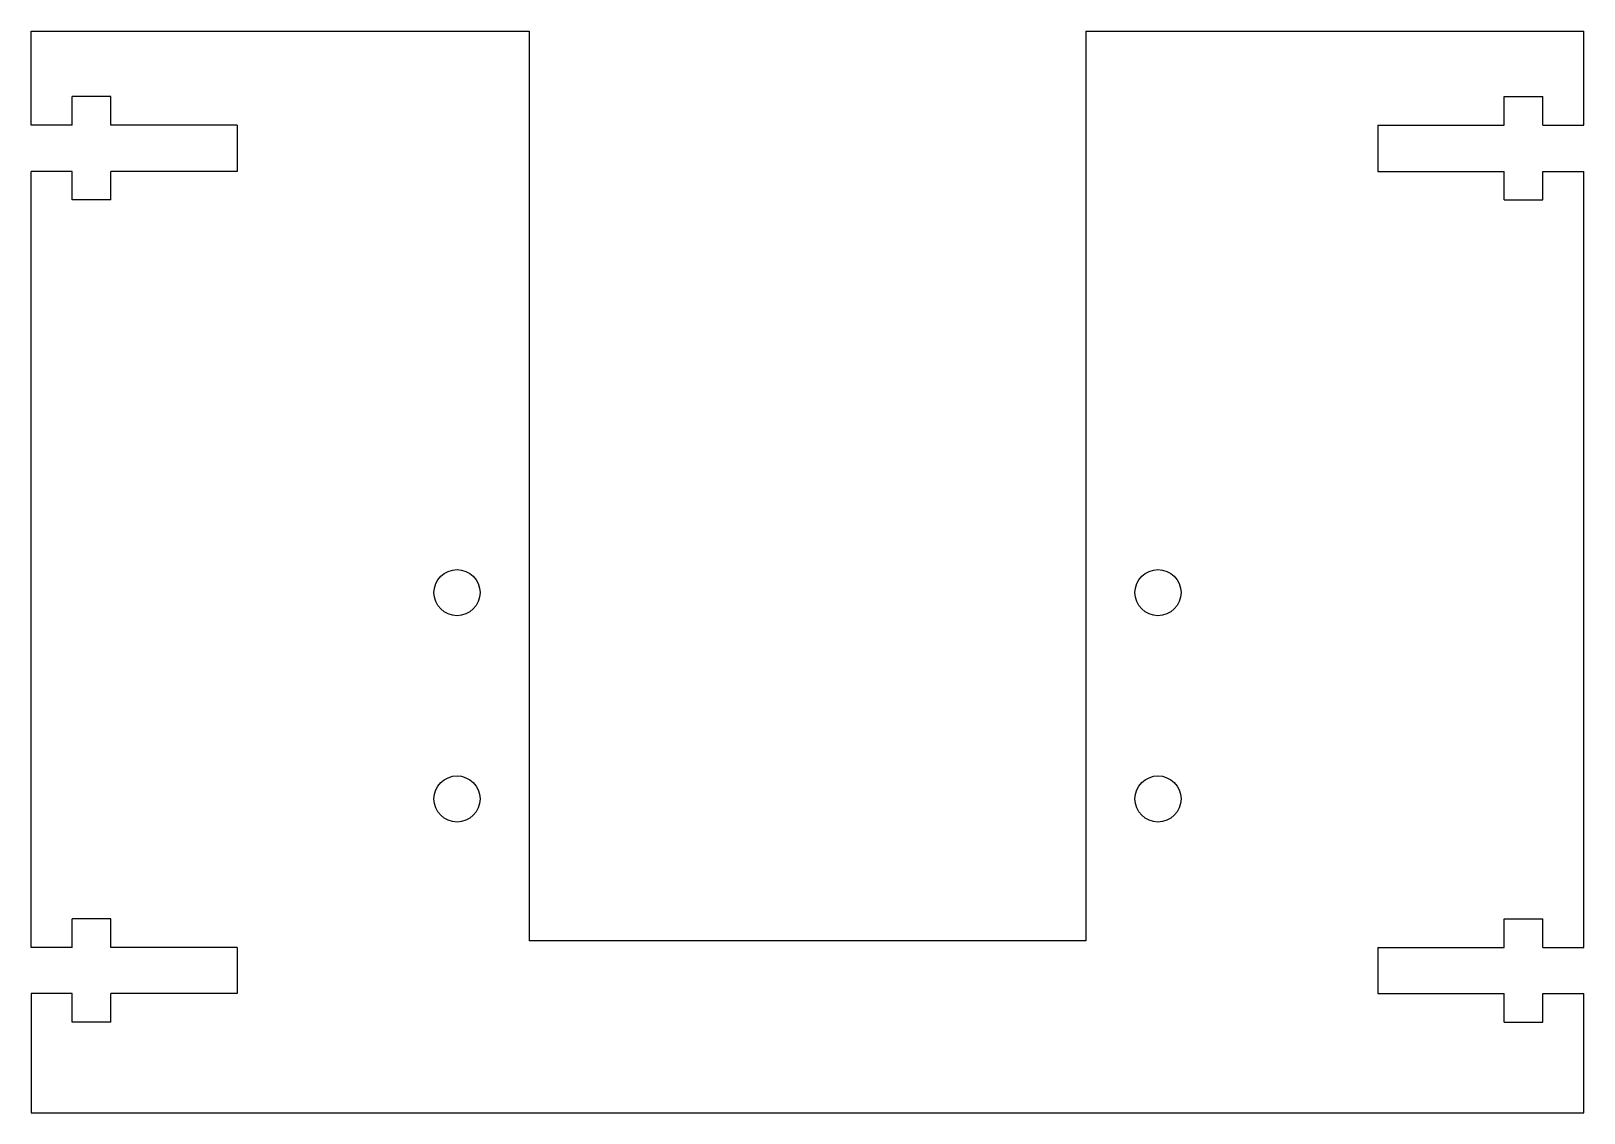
# Model space of a CAD drawing. Extents: x -47.8 to 47.8, y 0 to 66.6.
import ezdxf

# ---------------------------------------------------------------- set-up
doc = ezdxf.new("R2010")
doc.units = 0
doc.header["$MEASUREMENT"] = 0
doc.layers.add('VISIBLE', color=7, linetype='CONTINUOUS')

msp = doc.modelspace()

# ---------------------------------------------------------------- linework, layer by layer
at = {"layer": 'VISIBLE'}
for p, q in [((-47.828, 66.597), (-17.145, 66.597)), ((-47.828, 60.808), (-47.828, 66.597)), ((-17.145, 66.597), (-17.145, 10.597)), ((17.145, 66.597), (47.828, 66.597)), ((17.145, 66.597), (17.145, 10.597)), ((47.828, 60.808), (47.828, 66.597)), ((-45.286, 60.808), (-45.286, 62.561)), ((-42.905, 62.561), (-45.286, 62.561)), ((-42.905, 60.808), (-42.905, 62.561)), ((42.905, 60.808), (42.905, 62.561)), ((42.905, 62.561), (45.286, 62.561)), ((45.286, 60.808), (45.286, 62.561)), ((-45.286, 60.808), (-47.828, 60.808)), ((-35.128, 60.808), (-42.905, 60.808)), ((-35.128, 60.808), (-35.128, 57.963)), ((35.128, 60.808), (35.128, 57.963)), ((35.128, 60.808), (42.905, 60.808)), ((45.286, 60.808), (47.828, 60.808)), ((-45.286, 57.963), (-47.828, 57.963)), ((-47.828, 10.188), (-47.828, 57.963)), ((-45.286, 56.211), (-45.286, 57.963)), ((-35.128, 57.963), (-42.905, 57.963)), ((-42.905, 56.211), (-42.905, 57.963)), ((35.128, 57.963), (42.905, 57.963)), ((42.905, 56.211), (42.905, 57.963)), ((45.286, 57.963), (47.828, 57.963)), ((45.286, 56.211), (45.286, 57.963)), ((47.828, 10.188), (47.828, 57.963)), ((-42.905, 56.211), (-45.286, 56.211)), ((42.905, 56.211), (45.286, 56.211)), ((-45.286, 10.188), (-45.286, 11.941)), ((-42.905, 11.941), (-45.286, 11.941)), ((-42.905, 10.188), (-42.905, 11.941)), ((42.905, 10.188), (42.905, 11.941)), ((42.905, 11.941), (45.286, 11.941)), ((45.286, 10.188), (45.286, 11.941)), ((17.145, 10.597), (-17.145, 10.597)), ((-45.286, 10.188), (-47.828, 10.188)), ((-35.128, 10.188), (-42.905, 10.188)), ((-35.128, 10.188), (-35.128, 7.343)), ((35.128, 10.188), (35.128, 7.343)), ((35.128, 10.188), (42.905, 10.188)), ((45.286, 10.188), (47.828, 10.188)), ((-45.286, 7.343), (-47.828, 7.343)), ((-47.828, 7.343), (-47.828, 0)), ((-45.286, 5.591), (-45.286, 7.343)), ((-35.128, 7.343), (-42.905, 7.343)), ((-42.905, 5.591), (-42.905, 7.343)), ((35.128, 7.343), (42.905, 7.343)), ((42.905, 5.591), (42.905, 7.343)), ((45.286, 7.343), (47.828, 7.343)), ((45.286, 5.591), (45.286, 7.343)), ((47.828, 0), (47.828, 7.343)), ((-42.905, 5.591), (-45.286, 5.591)), ((42.905, 5.591), (45.286, 5.591)), ((-47.828, 0), (47.828, 0))]:
    msp.add_line(p, q, dxfattribs=at)
for centre in [(-21.59, 32.027), (21.59, 32.027), (-21.59, 19.327), (21.59, 19.327)]:
    msp.add_circle(centre, 1.422, dxfattribs=at)

doc.saveas('drawing.dxf')
